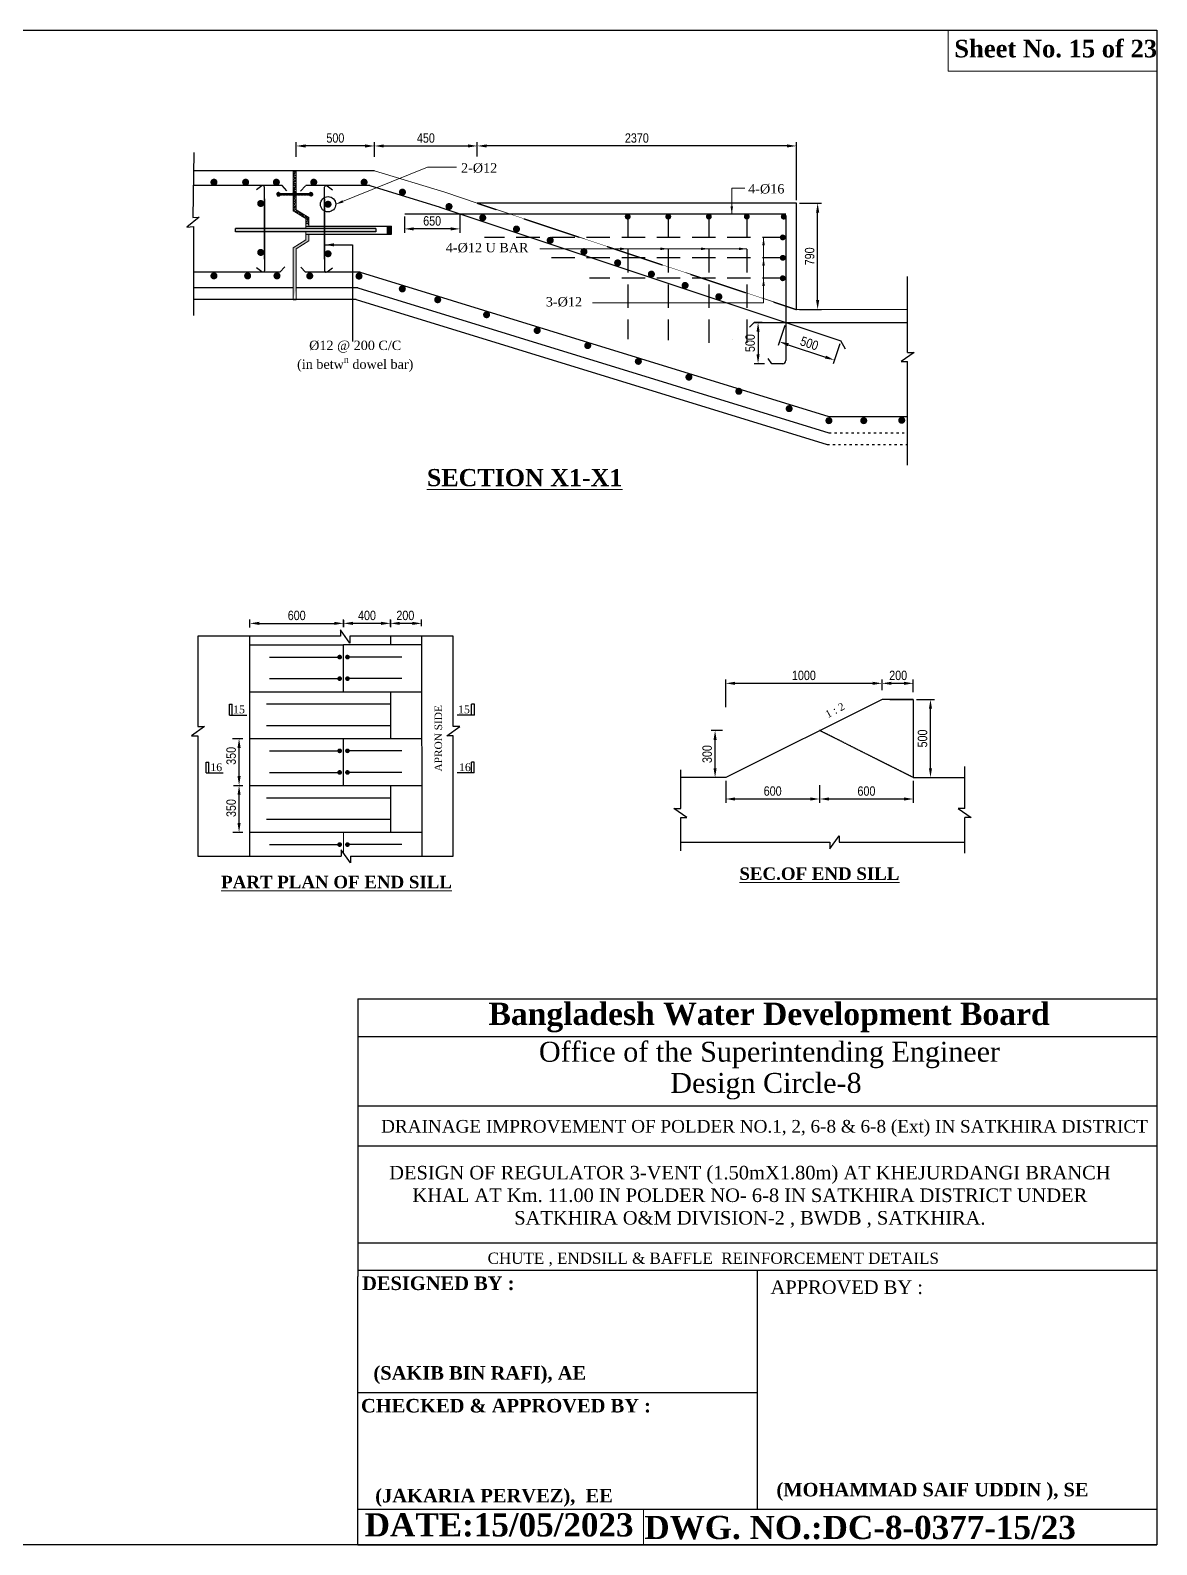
# Model space of a CAD drawing. Extents: x -119161 to 3778985, y -718511 to -30958.
# Drawn here: x 3200148 to 3207357, y -263310 to -253618 of the extents above; entities that cross this region are included whole.
import ezdxf

# ---------------------------------------------------------------- set-up
doc = ezdxf.new("R2010")
doc.units = 0
doc.header["$MEASUREMENT"] = 0
for name, pattern in [('ACAD_ISO03W100', [30, 12, -18]), ('DASHED', [0.75, 0.5, -0.25]), ('DASHED2', [9.525, 6.35, -3.175]), ('HIDDEN', [0.375, 0.25, -0.125])]:
    doc.linetypes.add(name, pattern=pattern)
doc.layers.get('0').update_dxf_attribs({"linetype": 'CONTINUOUS'})
doc.layers.get('DEFPOINTS').update_dxf_attribs({"linetype": 'CONTINUOUS'})
for name, color, linetype, lineweight in [('Dim', 7, 'CONTINUOUS', 9), ('Left Bank Profile', 7, 'CONTINUOUS', 25), ('line2', 3, 'CONTINUOUS', 30), ('ROD', 1, 'CONTINUOUS', 30), ('TEXT-ROOM', 4, 'CONTINUOUS', 5)]:
    doc.layers.add(name, color=color, linetype=linetype, lineweight=lineweight)
for name, color, linetype in [('DOTTED', 240, 'DASHED2'), ('LINE', 7, 'CONTINUOUS'), ('TEXT', 10, 'CONTINUOUS')]:
    doc.layers.add(name, color=color, linetype=linetype)
doc.styles.add('1-2', font='arial.ttf')
doc.styles.add('ARIAL', font='ARIALN.TTF')
doc.styles.add('DIM', font='isocp3.shx')
doc.styles.get("Standard").update_dxf_attribs({"font": 'times.ttf', "height": 250})
doc.dimstyles.new('1-2', dxfattribs={"dimtxt": 240, "dimasz": 360, "dimexe": 120, "dimexo": 120, "dimgap": 24, "dimtad": 1, "dimdec": 0, "dimzin": 3, "dimdsep": 46, "dimtxsty": '1-2', "dimblk": 'DOTSMALL', "dimcen": 0, "dimdle": 120, "dimclrd": 256, "dimclre": 256, "dimclrt": 6, "dimadec": 0, "dimazin": 0, "dimtfac": 0.6, "dimtdec": 0, "dimtofl": 0, "dimtmove": 2, "dimatfit": 3, "dimfxl": 2, "dimfrac": 1, "dimtolj": 1, "dimtzin": 0, "dimlwd": 13, "dimlwe": 13, "dimarcsym": 0})
doc.dimstyles.new('Dim_25', dxfattribs={"dimtxt": 50, "dimasz": 50, "dimexe": 25, "dimexo": 20, "dimgap": 20, "dimtad": 1, "dimdec": 0, "dimzin": 0, "dimdsep": 46, "dimtxsty": 'DIM', "dimcen": 0.09, "dimclrd": 5, "dimclre": 5, "dimclrt": 7, "dimadec": 0, "dimazin": 0, "dimtfac": 1, "dimtdec": 0, "dimtmove": 0, "dimatfit": 3, "dimfxl": 1, "dimtolj": 1, "dimtzin": 0, "dimarcsym": 0})
pattern_1 = [(142.5, (3626231.82, -274093.2976), (0.31496679, 9.63411885), [0, -7.6, 0, -8.5, 0, -8.125]), (172.5, (3626231.82, -274093.298), (-8.84888353, 14.11073033), [0, -4.1, 0, -6.85, 0, -2.625]), (212.5, (3626237.97, -274093.298), (-15.57070931, 0.02829527), [0, -2.5, 0, -9, 0, -11.75]), (222.5, (3626237.97, -274093.298), (-15.03063302, 4.38837782), [0, -1.25, 0, -5.9, 0, -6.75])]

# ---------------------------------------------------------------- blocks, each defined once
blk = doc.blocks.new('*D108')
at = {"layer": 'DEFPOINTS', "color": 0, "lineweight": -2, "ltscale": 50}
for p in [(3201428.1, -258451.1), (3201484.3, -258451.1), (3201424.3, -258751.1)]:
    blk.add_point(p, dxfattribs=at)
at = {"layer": 'Dim', "color": 5, "lineweight": -2, "ltscale": 50}
for p, q in [((3201448.1, -258451.1), (3201509.3, -258451.1)), ((3201484.3, -258691.1), (3201484.3, -258511.1)), ((3201444.3, -258751.1), (3201509.3, -258751.1))]:
    blk.add_line(p, q, dxfattribs=at)
for points in [[(3201474.3, -258511.1), (3201494.3, -258511.1), (3201484.3, -258451.1)], [(3201474.3, -258691.1), (3201494.3, -258691.1), (3201484.3, -258751.1)]]:
    blk.add_solid(points, dxfattribs=at)
at = {"layer": 'Dim', "color": 7, "ltscale": 50, "insert": (3201433.7, -258595.7), "char_height": 60, "attachment_point": 5, "rotation": 90, "style": 'ARIAL'}
blk.add_mtext('\\A1;350', dxfattribs=at)
blk = doc.blocks.new('*D109')
at = {"layer": 'DEFPOINTS', "color": 0, "lineweight": -2, "ltscale": 50}
for p in [(3201421.4, -258151.1), (3201484.3, -258151.1), (3201428.1, -258451.1)]:
    blk.add_point(p, dxfattribs=at)
at = {"layer": 'Dim', "color": 5, "lineweight": -2, "ltscale": 50}
for p, q in [((3201441.4, -258151.1), (3201509.3, -258151.1)), ((3201484.3, -258391.1), (3201484.3, -258211.1)), ((3201448.1, -258451.1), (3201509.3, -258451.1))]:
    blk.add_line(p, q, dxfattribs=at)
for points in [[(3201474.3, -258211.1), (3201494.3, -258211.1), (3201484.3, -258151.1)], [(3201474.3, -258391.1), (3201494.3, -258391.1), (3201484.3, -258451.1)]]:
    blk.add_solid(points, dxfattribs=at)
at = {"layer": 'Dim', "color": 7, "ltscale": 50, "insert": (3201433.7, -258261.7), "char_height": 60, "attachment_point": 5, "rotation": 90, "style": 'ARIAL'}
blk.add_mtext('\\A1;350', dxfattribs=at)
blk = doc.blocks.new('*D110')
at = {"layer": 'DEFPOINTS', "color": 0, "lineweight": -2, "ltscale": 50}
for p in [(3202452.7, -257413.8), (3202452.7, -257453.3), (3202652.7, -257452.2)]:
    blk.add_point(p, dxfattribs=at)
at = {"layer": 'Dim', "color": 5, "lineweight": -2, "ltscale": 50}
for p, q in [((3202452.7, -257433.3), (3202452.7, -257388.8)), ((3202652.7, -257432.2), (3202652.7, -257388.8)), ((3202592.7, -257413.8), (3202512.7, -257413.8))]:
    blk.add_line(p, q, dxfattribs=at)
for points in [[(3202512.7, -257403.8), (3202512.7, -257423.8), (3202452.7, -257413.8)], [(3202592.7, -257403.8), (3202592.7, -257423.8), (3202652.7, -257413.8)]]:
    blk.add_solid(points, dxfattribs=at)
at = {"layer": 'Dim', "color": 7, "ltscale": 50, "insert": (3202548.3, -257363.2), "char_height": 60, "attachment_point": 5, "style": 'ARIAL'}
blk.add_mtext('\\A1;200', dxfattribs=at)
blk = doc.blocks.new('*D111')
at = {"layer": 'DEFPOINTS', "color": 0, "lineweight": -2, "ltscale": 50}
for p in [(3202152.9, -257373.8), (3202452.7, -257370.8), (3202152.9, -257413.8)]:
    blk.add_point(p, dxfattribs=at)
at = {"layer": 'Dim', "color": 5, "lineweight": -2, "ltscale": 50}
for p, q in [((3202152.9, -257393.8), (3202152.9, -257438.8)), ((3202452.7, -257390.8), (3202452.7, -257438.8)), ((3202392.7, -257413.8), (3202212.9, -257413.8))]:
    blk.add_line(p, q, dxfattribs=at)
for points in [[(3202212.9, -257403.8), (3202212.9, -257423.8), (3202152.9, -257413.8)], [(3202392.7, -257403.8), (3202392.7, -257423.8), (3202452.7, -257413.8)]]:
    blk.add_solid(points, dxfattribs=at)
at = {"layer": 'Dim', "color": 7, "ltscale": 50, "insert": (3202302.8, -257363.2), "char_height": 60, "attachment_point": 5, "style": 'ARIAL'}
blk.add_mtext('\\A1;400', dxfattribs=at)
blk = doc.blocks.new('*D121')
at = {"layer": 'DEFPOINTS', "color": 0, "lineweight": -2, "ltscale": 50}
for p in [(3205598.9, -257797.6), (3205598.9, -257861.4), (3205798.9, -257873.9)]:
    blk.add_point(p, dxfattribs=at)
at = {"layer": 'Dim', "color": 5, "lineweight": -2, "ltscale": 50}
for p, q in [((3205598.9, -257841.4), (3205598.9, -257772.6)), ((3205798.9, -257853.9), (3205798.9, -257772.6)), ((3205738.9, -257797.6), (3205658.9, -257797.6))]:
    blk.add_line(p, q, dxfattribs=at)
for points in [[(3205658.9, -257787.6), (3205658.9, -257807.6), (3205598.9, -257797.6)], [(3205738.9, -257787.6), (3205738.9, -257807.6), (3205798.9, -257797.6)]]:
    blk.add_solid(points, dxfattribs=at)
at = {"layer": 'Dim', "color": 7, "ltscale": 50, "insert": (3205702, -257747), "char_height": 60, "attachment_point": 5, "style": 'ARIAL'}
blk.add_mtext('\\A1;200', dxfattribs=at)
blk = doc.blocks.new('*D122')
at = {"layer": 'DEFPOINTS', "color": 0, "lineweight": -2, "ltscale": 50}
for p in [(3204530.4, -258100.2), (3204598.9, -258100.2), (3204598.9, -258400.5)]:
    blk.add_point(p, dxfattribs=at)
at = {"layer": 'Dim', "color": 5, "lineweight": -2, "ltscale": 50}
for p, q in [((3204578.9, -258100.2), (3204505.4, -258100.2)), ((3204530.4, -258340.5), (3204530.4, -258160.2)), ((3204578.9, -258400.5), (3204505.4, -258400.5))]:
    blk.add_line(p, q, dxfattribs=at)
for points in [[(3204520.4, -258160.2), (3204540.4, -258160.2), (3204530.4, -258100.2)], [(3204520.4, -258340.5), (3204540.4, -258340.5), (3204530.4, -258400.5)]]:
    blk.add_solid(points, dxfattribs=at)
at = {"layer": 'Dim', "color": 7, "ltscale": 50, "insert": (3204479.8, -258250.3), "char_height": 60, "attachment_point": 5, "rotation": 90, "style": 'ARIAL'}
blk.add_mtext('\\A1;300', dxfattribs=at)
blk = doc.blocks.new('*D123')
at = {"layer": 'DEFPOINTS', "color": 0, "lineweight": -2, "ltscale": 50}
for p in [(3204598.9, -257797.6), (3205598.9, -257861.4), (3204598.9, -257969.7)]:
    blk.add_point(p, dxfattribs=at)
at = {"layer": 'Dim', "color": 5, "lineweight": -2, "ltscale": 50}
for p, q in [((3204598.9, -257949.7), (3204598.9, -257772.6)), ((3205598.9, -257841.4), (3205598.9, -257772.6)), ((3205538.9, -257797.6), (3204658.9, -257797.6))]:
    blk.add_line(p, q, dxfattribs=at)
for points in [[(3204658.9, -257787.6), (3204658.9, -257807.6), (3204598.9, -257797.6)], [(3205538.9, -257787.6), (3205538.9, -257807.6), (3205598.9, -257797.6)]]:
    blk.add_solid(points, dxfattribs=at)
at = {"layer": 'Dim', "color": 7, "ltscale": 50, "insert": (3205098.9, -257747), "char_height": 60, "attachment_point": 5, "style": 'ARIAL'}
blk.add_mtext('\\A1;1000', dxfattribs=at)
blk = doc.blocks.new('*D124')
at = {"layer": 'DEFPOINTS', "color": 0, "lineweight": -2, "ltscale": 50}
for p in [(3205198.9, -258457.1), (3205798.9, -258400.5), (3205198.9, -258537.8)]:
    blk.add_point(p, dxfattribs=at)
at = {"layer": 'Dim', "color": 5, "lineweight": -2, "ltscale": 50}
for p, q in [((3205798.9, -258420.5), (3205798.9, -258562.8)), ((3205198.9, -258477.1), (3205198.9, -258562.8)), ((3205738.9, -258537.8), (3205258.9, -258537.8))]:
    blk.add_line(p, q, dxfattribs=at)
for points in [[(3205258.9, -258527.8), (3205258.9, -258547.8), (3205198.9, -258537.8)], [(3205738.9, -258527.8), (3205738.9, -258547.8), (3205798.9, -258537.8)]]:
    blk.add_solid(points, dxfattribs=at)
at = {"layer": 'Dim', "color": 7, "ltscale": 50, "insert": (3205498.9, -258487.2), "char_height": 60, "attachment_point": 5, "style": 'ARIAL'}
blk.add_mtext('\\A1;600', dxfattribs=at)
blk = doc.blocks.new('*D125')
at = {"layer": 'DEFPOINTS', "color": 0, "lineweight": -2, "ltscale": 50}
for p in [(3204598.9, -258400.5), (3205198.9, -258429.1), (3204598.9, -258537.8)]:
    blk.add_point(p, dxfattribs=at)
at = {"layer": 'Dim', "color": 5, "lineweight": -2, "ltscale": 50}
for p, q in [((3204598.9, -258420.5), (3204598.9, -258562.8)), ((3205198.9, -258449.1), (3205198.9, -258562.8)), ((3205138.9, -258537.8), (3204658.9, -258537.8))]:
    blk.add_line(p, q, dxfattribs=at)
for points in [[(3204658.9, -258527.8), (3204658.9, -258547.8), (3204598.9, -258537.8)], [(3205138.9, -258527.8), (3205138.9, -258547.8), (3205198.9, -258537.8)]]:
    blk.add_solid(points, dxfattribs=at)
at = {"layer": 'Dim', "color": 7, "ltscale": 50, "insert": (3204898.9, -258487.2), "char_height": 60, "attachment_point": 5, "style": 'ARIAL'}
blk.add_mtext('\\A1;600', dxfattribs=at)
blk = doc.blocks.new('_DotSmall')
at = {"color": 0, "linetype": 'ByBlock', "const_width": 0.5}
blk.add_lwpolyline([(-0.0625, 0, 1), (0.0625, 0, 1)], format="xyb", close=True, dxfattribs=at)
blk = doc.blocks.new('*D135')
at = {"layer": 'DEFPOINTS', "color": 0, "lineweight": -2, "ltscale": 50}
for p in [(3205050.5, -254724.7), (3205186.6, -254724.7), (3205050.5, -255405.3)]:
    blk.add_point(p, dxfattribs=at)
at = {"layer": 'Dim', "color": 5, "lineweight": -2, "ltscale": 50}
for p, q in [((3205070.5, -254724.7), (3205211.6, -254724.7)), ((3205186.6, -255345.3), (3205186.6, -254784.7)), ((3205070.5, -255405.3), (3205211.6, -255405.3))]:
    blk.add_line(p, q, dxfattribs=at)
for points in [[(3205176.6, -254784.7), (3205196.6, -254784.7), (3205186.6, -254724.7)], [(3205176.6, -255345.3), (3205196.6, -255345.3), (3205186.6, -255405.3)]]:
    blk.add_solid(points, dxfattribs=at)
at = {"layer": 'Dim', "color": 7, "ltscale": 50, "insert": (3205135.9, -255065), "char_height": 60, "attachment_point": 5, "rotation": 90, "style": 'ARIAL'}
blk.add_mtext('\\A1;790', dxfattribs=at)
blk = doc.blocks.new('*D136')
at = {"layer": 'DEFPOINTS', "color": 0, "lineweight": -2, "ltscale": 50}
for p in [(3203008.9, -254358.7), (3203008.9, -254446.1), (3205050.5, -254724.7)]:
    blk.add_point(p, dxfattribs=at)
at = {"layer": 'Dim', "color": 5, "lineweight": -2, "ltscale": 50}
for p, q in [((3203008.9, -254426.1), (3203008.9, -254333.7)), ((3204990.5, -254358.7), (3203068.9, -254358.7)), ((3205050.5, -254704.7), (3205050.5, -254333.7))]:
    blk.add_line(p, q, dxfattribs=at)
for points in [[(3203068.9, -254348.7), (3203068.9, -254368.7), (3203008.9, -254358.7)], [(3204990.5, -254348.7), (3204990.5, -254368.7), (3205050.5, -254358.7)]]:
    blk.add_solid(points, dxfattribs=at)
at = {"layer": 'Dim', "color": 7, "ltscale": 50, "insert": (3204029.7, -254308.1), "char_height": 60, "attachment_point": 5, "style": 'ARIAL'}
blk.add_mtext('\\A1;2370', dxfattribs=at)
blk = doc.blocks.new('*D137')
at = {"layer": 'DEFPOINTS', "color": 0, "lineweight": -2, "ltscale": 50}
for p in [(3201850.5, -254358.7), (3201850.5, -254447.7), (3202350.5, -254447.7)]:
    blk.add_point(p, dxfattribs=at)
at = {"layer": 'Dim', "color": 5, "lineweight": -2, "ltscale": 50}
for p, q in [((3201850.5, -254427.7), (3201850.5, -254333.7)), ((3202290.5, -254358.7), (3201910.5, -254358.7)), ((3202350.5, -254427.7), (3202350.5, -254333.7))]:
    blk.add_line(p, q, dxfattribs=at)
for points in [[(3201910.5, -254348.7), (3201910.5, -254368.7), (3201850.5, -254358.7)], [(3202290.5, -254348.7), (3202290.5, -254368.7), (3202350.5, -254358.7)]]:
    blk.add_solid(points, dxfattribs=at)
at = {"layer": 'Dim', "color": 7, "ltscale": 50, "insert": (3202100.5, -254308.1), "char_height": 60, "attachment_point": 5, "style": 'ARIAL'}
blk.add_mtext('\\A1;500', dxfattribs=at)
blk = doc.blocks.new('*D138')
at = {"layer": 'DEFPOINTS', "color": 0, "lineweight": -2, "ltscale": 50}
for p in [(3203008.9, -254358.7), (3202350.5, -254433), (3203008.9, -254433)]:
    blk.add_point(p, dxfattribs=at)
at = {"layer": 'Dim', "color": 5, "lineweight": -2, "ltscale": 50}
for p, q in [((3202350.5, -254413), (3202350.5, -254333.7)), ((3202410.5, -254358.7), (3202948.9, -254358.7)), ((3203008.9, -254413), (3203008.9, -254333.7))]:
    blk.add_line(p, q, dxfattribs=at)
for points in [[(3202410.5, -254348.7), (3202410.5, -254368.7), (3202350.5, -254358.7)], [(3202948.9, -254348.7), (3202948.9, -254368.7), (3203008.9, -254358.7)]]:
    blk.add_solid(points, dxfattribs=at)
at = {"layer": 'Dim', "color": 7, "ltscale": 50, "insert": (3202679.7, -254308.1), "char_height": 60, "attachment_point": 5, "style": 'ARIAL'}
blk.add_mtext('\\A1;450', dxfattribs=at)
blk = doc.blocks.new('*D139')
at = {"layer": 'DEFPOINTS', "color": 0, "lineweight": -2, "ltscale": 50}
for p in [(3201553.1, -257460.9), (3202152.9, -257413.8), (3202152.9, -257458)]:
    blk.add_point(p, dxfattribs=at)
at = {"layer": 'Dim', "color": 5, "lineweight": -2, "ltscale": 50}
for p, q in [((3201553.1, -257440.9), (3201553.1, -257388.8)), ((3202152.9, -257438), (3202152.9, -257388.8)), ((3201613.1, -257413.8), (3202092.9, -257413.8))]:
    blk.add_line(p, q, dxfattribs=at)
for points in [[(3201613.1, -257403.8), (3201613.1, -257423.8), (3201553.1, -257413.8)], [(3202092.9, -257403.8), (3202092.9, -257423.8), (3202152.9, -257413.8)]]:
    blk.add_solid(points, dxfattribs=at)
at = {"layer": 'Dim', "color": 7, "ltscale": 50, "insert": (3201853, -257363.2), "char_height": 60, "attachment_point": 5, "style": 'ARIAL'}
blk.add_mtext('\\A1;600', dxfattribs=at)
blk = doc.blocks.new('*D140')
at = {"layer": 'DEFPOINTS', "color": 0, "lineweight": -2, "ltscale": 50}
for p in [(3205798.9, -257900.5), (3205908.8, -257900.5), (3205798.9, -258400.5)]:
    blk.add_point(p, dxfattribs=at)
at = {"layer": 'Dim', "color": 5, "lineweight": -2, "ltscale": 50}
for p, q in [((3205818.9, -257900.5), (3205933.8, -257900.5)), ((3205908.8, -258340.5), (3205908.8, -257960.5)), ((3205818.9, -258400.5), (3205933.8, -258400.5))]:
    blk.add_line(p, q, dxfattribs=at)
for points in [[(3205898.8, -257960.5), (3205918.8, -257960.5), (3205908.8, -257900.5)], [(3205898.8, -258340.5), (3205918.8, -258340.5), (3205908.8, -258400.5)]]:
    blk.add_solid(points, dxfattribs=at)
at = {"layer": 'Dim', "color": 7, "ltscale": 50, "insert": (3205858.1, -258150.5), "char_height": 60, "attachment_point": 5, "rotation": 90, "style": 'ARIAL'}
blk.add_mtext('\\A1;500', dxfattribs=at)
blk = doc.blocks.new('*D142')
at = {"layer": 'DEFPOINTS', "color": 0, "lineweight": -2, "ltscale": 50}
for p in [(3202541.9, -254790.4), (3202897.7, -254770.4), (3202541.9, -254889.3)]:
    blk.add_point(p, dxfattribs=at)
at = {"layer": 'Dim', "color": 5, "lineweight": -2, "ltscale": 50}
for p, q in [((3202897.7, -254790.4), (3202897.7, -254914.3)), ((3202541.9, -254810.4), (3202541.9, -254914.3)), ((3202837.7, -254889.3), (3202601.9, -254889.3))]:
    blk.add_line(p, q, dxfattribs=at)
for points in [[(3202601.9, -254879.3), (3202601.9, -254899.3), (3202541.9, -254889.3)], [(3202837.7, -254879.3), (3202837.7, -254899.3), (3202897.7, -254889.3)]]:
    blk.add_solid(points, dxfattribs=at)
at = {"layer": 'Dim', "color": 7, "ltscale": 50, "insert": (3202719.8, -254838.7), "char_height": 60, "attachment_point": 5, "style": 'ARIAL'}
blk.add_mtext('\\A1;650', dxfattribs=at)
blk = doc.blocks.new('huk')
at = {"layer": 'Dim'}
h = blk.add_hatch(dxfattribs=at)
h.set_pattern_fill('ANSI31', color=15)
h.set_pattern_definition([(45, (-358365.36117, -19477.47705), (-0.08838834765, 0.08838834765), [])])
h.paths.add_polyline_path([(12.6, 3.5, 0.75964), (-12.6, 3.5), (-94, 3.5, 4.674984), (-94, -5.5), (-11.8, -5.5, 0.637498), (11.8, -5.5), (94, -5.5, 4.674984), (94, 3.5)])
h.paths.add_polyline_path([(-6, 0, -1), (6, 0, -1)], flags=16)
at = {"layer": 'DOTTED', "color": 8}
for points in [[(-94, 3.5), (-12.6, 3.5)], [(12.6, 3.5), (94, 3.5)], [(-94, -5.5), (-11.8, -5.5)], [(11.8, -5.5), (94, -5.5)]]:
    blk.add_lwpolyline(points, dxfattribs=at)
blk.add_circle((0, 0), 6.04, dxfattribs=at)
for centre, radius, start, end in [((-104, -1), 11, 24.14774, 335.85226), ((0, 0), 13, 15.55648, 164.44352), ((104, -1), 11, 204.14774, 155.85226), ((0, 0), 13, 204.96517, 335.03483)]:
    blk.add_arc(centre, radius, start, end, dxfattribs=at)
blk = doc.blocks.new('*D146')
at = {"layer": 'DEFPOINTS', "color": 0, "lineweight": -2, "ltscale": 50}
for p in [(3204850.8, -255488.1), (3204805.5, -255752.1), (3204867, -255752.1)]:
    blk.add_point(p, dxfattribs=at)
at = {"layer": 'Dim', "color": 5, "lineweight": -2, "ltscale": 50}
for p, q in [((3204830.8, -255488.1), (3204780.5, -255488.1)), ((3204805.5, -255548.1), (3204805.5, -255692.1)), ((3204847, -255752.1), (3204780.5, -255752.1))]:
    blk.add_line(p, q, dxfattribs=at)
for points in [[(3204795.5, -255548.1), (3204815.5, -255548.1), (3204805.5, -255488.1)], [(3204795.5, -255692.1), (3204815.5, -255692.1), (3204805.5, -255752.1)]]:
    blk.add_solid(points, dxfattribs=at)
at = {"layer": 'Dim', "color": 7, "ltscale": 50, "insert": (3204754.9, -255620.1), "char_height": 60, "attachment_point": 5, "rotation": 90, "style": 'ARIAL'}
blk.add_mtext('\\A1;500', dxfattribs=at)
blk = doc.blocks.new('*D147')
at = {"layer": 'DEFPOINTS', "color": 0, "lineweight": -2, "ltscale": 50}
for p in [(3204982.9, -255488.1), (3205335, -255605.5), (3205293.9, -255728.8)]:
    blk.add_point(p, dxfattribs=at)
at = {"layer": 'Dim', "color": 5, "lineweight": -2, "ltscale": 50}
for p, q in [((3204976.6, -255507.1), (3204933.9, -255635.2)), ((3204998.7, -255630.4), (3205237, -255709.8)), ((3205328.7, -255624.5), (3205286, -255752.5))]:
    blk.add_line(p, q, dxfattribs=at)
for points in [[(3205001.9, -255620.9), (3204995.6, -255639.9), (3204941.8, -255611.4)], [(3205240.2, -255700.3), (3205233.8, -255719.3), (3205293.9, -255728.8)]]:
    blk.add_solid(points, dxfattribs=at)
at = {"layer": 'Dim', "color": 7, "ltscale": 50, "insert": (3205133.9, -255622.1), "char_height": 60, "attachment_point": 5, "rotation": 341.56505, "style": 'ARIAL'}
blk.add_mtext('\\A1;500', dxfattribs=at)

msp = doc.modelspace()

# ---------------------------------------------------------------- hatches: boundary and pattern name
at = {"layer": 'Dim'}
h = msp.add_hatch(dxfattribs=at)
h.set_pattern_fill('AR-SAND', color=8, scale=5)
h.set_pattern_definition(pattern_1)
h.paths.add_polyline_path([(3201830.6, -254516.8), (3201850.6, -254516.8), (3201850.6, -254766.8), (3201930.6, -254816.8), (3201930.6, -254860.7), (3201910.6, -254860.7), (3201910.6, -254823.9), (3201830.6, -254773.9)])
h = msp.add_hatch(color=15, dxfattribs=at)
h.dxf.hatch_style = 1
h.paths.add_polyline_path([(3201460.8, -254887.7), (3201460.8, -254907.7), (3202360.2, -254907.7), (3202360.2, -254887.7)])
h = msp.add_hatch(color=15, dxfattribs=at)
h.dxf.hatch_style = 1
h.paths.add_polyline_path([(3202435.1, -254872.8), (3202460.6, -254872.9), (3202460.5, -254922.9), (3202435, -254922.9)])
h = msp.add_hatch(dxfattribs=at)
h.set_pattern_fill('AR-SAND', color=8, scale=5)
h.set_pattern_definition(pattern_1)
h.paths.add_polyline_path([(3201830.6, -255342), (3201850.6, -255266.8), (3201850.6, -255016.8), (3201930.6, -254966.8), (3201930.6, -254922.9), (3201910.6, -254922.9), (3201910.6, -254959.7), (3201830.6, -255009.7)])

# ---------------------------------------------------------------- linework, layer by layer
for p, q in [((3201910.6, -254872.1), (3202460.6, -254872.9)), ((3201910.6, -254922.9), (3202460.5, -254922.9))]:
    msp.add_line(p, q)
for points in [[(3202435, -254922.9), (3202435.1, -254872.9)], [(3202460.5, -254922.9), (3202460.6, -254872.9)]]:
    msp.add_lwpolyline(points)
at = {"layer": 'DOTTED', "color": 4, "linetype": 'HIDDEN', "lineweight": 20, "ltscale": 2000000.0}
msp.add_line((3205050.5, -255405.3), (3205762.2, -255405.3), dxfattribs=at)
msp.add_lwpolyline([(3202350.5, -254516.8), (3202800.5, -254655.3), (3203008.9, -254724.7)], dxfattribs=at)
at = {"layer": 'Left Bank Profile'}
msp.add_lwpolyline([(3202244.2, -263310), (3207356.5, -263310)], dxfattribs=at)
msp.add_lwpolyline([(3202244.2, -263310), (3207356.5, -263310)], dxfattribs=at)
at = {"layer": 'LINE'}
for p, q in [((3205050.5, -254724.7), (3203008.9, -254724.7)), ((3205050.5, -255405.3), (3205050.5, -254724.7)), ((3202244.2, -255266.8), (3201850.6, -255266.8)), ((3202244.2, -255266.8), (3205258.9, -256194.4)), ((3202233.1, -255341.8), (3205247.6, -256269.4)), ((3202133.8, -257496.3), (3201220.1, -257496.3)), ((3201553.7, -258903.6), (3201553.1, -257496.3)), ((3202192.1, -257539.5), (3202133.8, -257456.2)), ((3202133.8, -257456.2), (3202133.8, -257496.3)), ((3202854.4, -257496.3), (3202192.1, -257496.3)), ((3202192.1, -257496.3), (3202192.1, -257539.5)), ((3202452.7, -257496.3), (3202452.7, -257551.1)), ((3202652.7, -257496.3), (3202652.9, -258903.7)), ((3201553.1, -257551.1), (3202152.9, -257551.1)), ((3202152.9, -257851.1), (3202152.9, -257551.1)), ((3202652.7, -257551.1), (3202152.9, -257551.1)), ((3201679.9, -257629.6), (3202135.4, -257629.6)), ((3202525.9, -257629.6), (3202170.4, -257629.6)), ((3201679.9, -257767.6), (3202135.4, -257767.6)), ((3201679.9, -257767.6), (3202135.4, -257767.6)), ((3202525.9, -257767.6), (3202170.4, -257767.6)), ((3201553.1, -257851.1), (3202652.7, -257851.1)), ((3201553.1, -258151.1), (3201553.1, -257851.1)), ((3202452.8, -257851.1), (3202452.8, -258151.1)), ((3201659, -257929.6), (3202452.8, -257929.6)), ((3205598.9, -257900.5), (3204598.9, -258400.5)), ((3205798.9, -257900.5), (3205598.9, -257900.5)), ((3205648.9, -257900.5), (3205798.9, -257900.5)), ((3205798.9, -257900.5), (3205798.9, -258400.5)), ((3201423.2, -258001.1), (3201534.1, -258001.1)), ((3201659, -258067.6), (3202452.8, -258067.6)), ((3202990, -258001.1), (3202879.1, -258001.1)), ((3201553.1, -258151.1), (3202652.7, -258151.1)), ((3202152.9, -258451.1), (3202152.9, -258151.1)), ((3201679.9, -258229.6), (3202135.4, -258229.6)), ((3202525.9, -258229.6), (3202170.4, -258229.6)), ((3201272.7, -258371.1), (3201383.3, -258371.1)), ((3201679.9, -258367.6), (3202135.4, -258367.6)), ((3201679.9, -258367.6), (3202135.4, -258367.6)), ((3202525.9, -258367.6), (3202170.4, -258367.6)), ((3202989.6, -258371.1), (3202879.1, -258371.1)), ((3201553.1, -258451.1), (3202652.7, -258451.1)), ((3201553.1, -258751.1), (3201553.1, -258451.1)), ((3202452.8, -258451.1), (3202452.8, -258751.1)), ((3204598.9, -258400.5), (3204310.3, -258400.5)), ((3205798.9, -258400.5), (3205998.9, -258400.5)), ((3205798.9, -258400.5), (3206128.8, -258400.5)), ((3201659, -258529.6), (3202452.8, -258529.6)), ((3201553.1, -258751.1), (3202652.7, -258751.1)), ((3201659, -258667.6), (3202452.8, -258667.6)), ((3201679.9, -258829.6), (3202135.4, -258829.6)), ((3202525.9, -258829.6), (3202170.4, -258829.6)), ((3204310.3, -258813.8), (3205265.2, -258813.8)), ((3205265.2, -258857), (3205323.5, -258773.7)), ((3205265.2, -258813.8), (3205265.2, -258857)), ((3205323.5, -258773.7), (3205323.5, -258813.8)), ((3205323.5, -258813.8), (3206124.3, -258813.8)), ((3205323.5, -258813.8), (3205360.1, -258813.8)), ((3201220.1, -258904.4), (3202138.6, -258902.8)), ((3202197, -258946), (3202138.6, -258862.7)), ((3202138.6, -258862.7), (3202138.6, -258902.8)), ((3202197, -258902.8), (3202854.4, -258904.3)), ((3202197, -258902.8), (3202197, -258946)), ((3202452.9, -258903.1), (3202452.9, -258903.7)), ((3202244.2, -259815.9), (3207356.5, -259815.9)), ((3202244.2, -259815.9), (3202244.2, -261594.3)), ((3202244.2, -260058.3), (3207356.5, -260058.3)), ((3202244.2, -260501), (3207356.5, -260501)), ((3202244.2, -260757.7), (3207356.5, -260757.7)), ((3202244.2, -261378.1), (3207356.5, -261378.1)), ((3202244.2, -261553.7), (3207356.5, -261553.7)), ((3204800.3, -261553.7), (3204800.3, -263083.1)), ((3202244.2, -263310), (3202244.2, -261594.3)), ((3202244.2, -262336.7), (3204800.3, -262336.7)), ((3202244.2, -263083.1), (3207356.5, -263083.1)), ((3203203.4, -263083.1), (3207356.5, -263083.1)), ((3203203.4, -263083.1), (3207356.5, -263083.1)), ((3203203.4, -263083.1), (3207356.5, -263083.1))]:
    msp.add_line(p, q, dxfattribs=at)
at = {"layer": 'LINE', "linetype": 'HIDDEN'}
for p, q in [((3203008.9, -254724.7), (3205050.5, -255405.3)), ((3205798.9, -258400.5), (3205199.6, -258100.2))]:
    msp.add_line(p, q, dxfattribs=at)
at = {"layer": 'LINE', "color": 5}
for p, q in [((3205762.2, -255679.4), (3205762.2, -255193.8)), ((3205805.4, -255679.4), (3205722.2, -255737.7)), ((3205722.2, -255737.7), (3205762.2, -255737.7)), ((3205762.2, -255679.4), (3205805.4, -255679.4)), ((3205762.2, -256400.6), (3205762.2, -255737.7)), ((3206128.8, -258597.8), (3206128.8, -258328.9)), ((3206128.8, -258597.8), (3206085.6, -258597.8)), ((3206085.6, -258597.8), (3206168.9, -258656.1)), ((3206128.8, -258884.4), (3206128.8, -258656.1)), ((3206168.9, -258656.1), (3206128.8, -258656.1))]:
    msp.add_line(p, q, dxfattribs=at)
at = {"layer": 'LINE', "linetype": 'ACAD_ISO03W100', "ltscale": 1.2}
for p, q in [((3205258.9, -256194.4), (3205762.2, -256194.4)), ((3205247.6, -256269.4), (3205762.2, -256269.4))]:
    msp.add_line(p, q, dxfattribs=at)
at = {"layer": 'LINE', "lineweight": 15}
msp.add_line((3202152.9, -258751.1), (3202152.9, -258883.2), dxfattribs=at)
at = {"layer": 'LINE', "lineweight": 9}
msp.add_line((3207356.5, -259815.9), (3207356.5, -263310), dxfattribs=at)
at = {"layer": 'LINE', "color": 7, "lineweight": 9}
for p, q in [((3204071.4, -263083.1), (3204071.4, -263310)), ((3207356.5, -263310), (3202414.3, -263310)), ((3206301.8, -263310), (3206647.5, -263310))]:
    msp.add_line(p, q, dxfattribs=at)
at = {"layer": 'LINE'}
msp.add_lwpolyline([(3207356.5, -263310), (3193651.3, -263310), (3193651.3, -253618.4), (3207356.5, -253618.4)], close=True, dxfattribs=at)
at = {"layer": 'LINE', "lineweight": 9}
msp.add_lwpolyline([(3207356.5, -253618.4), (3206021.1, -253618.4), (3206021.1, -253880.4), (3207356.5, -253880.4)], close=True, dxfattribs=at)
at = {"layer": 'LINE', "color": 5}
for points in [[(3201194.1, -254401.2), (3201189.1, -254816.8), (3201229.1, -254814.3), (3201149.7, -254877.7), (3201192.8, -254875), (3201193.7, -255443.8)], [(3201220.1, -257496.3), (3201220.1, -258074.6), (3201263.3, -258074.6), (3201180.1, -258132.9), (3201220.1, -258132.9), (3201220.1, -258904.4)], [(3202854.4, -258904.4), (3202854.4, -258132.9), (3202814.4, -258132.9), (3202897.6, -258074.6), (3202854.4, -258074.6), (3202854.4, -257496.3)], [(3204310.3, -258869.5), (3204310.3, -258656.2), (3204350.3, -258656.2), (3204267.1, -258597.9), (3204310.3, -258597.9), (3204310.3, -258351.1)]]:
    msp.add_lwpolyline(points, dxfattribs=at)
at = {"layer": 'LINE'}
for points in [[(3202350.5, -254516.8), (3201192.7, -254517)], [(3202800.5, -254655.3), (3202800.5, -254655.3)], [(3201830.6, -255266.8), (3201193.3, -255267.2)], [(3202233.1, -255341.8), (3201193.5, -255342.2)]]:
    msp.add_lwpolyline(points, dxfattribs=at)
at = {"layer": 'LINE', "lineweight": 15}
for points in [[(3201830.6, -254516.8), (3201830.6, -254672.9)], [(3201850.6, -254516.8), (3201850.6, -254672.6)], [(3201830.6, -254672.9), (3201830.6, -254773.9), (3201910.6, -254823.9), (3201910.6, -254887.7)], [(3201850.6, -254672.6), (3201850.6, -254766.8), (3201930.6, -254816.8), (3201930.6, -254872.2)], [(3201910.6, -254907.7), (3201910.6, -254959.7), (3201830.6, -255009.7), (3201830.6, -255342)], [(3201930.6, -254922.9), (3201930.6, -254966.8), (3201850.6, -255016.8), (3201850.6, -255342)]]:
    msp.add_lwpolyline(points, dxfattribs=at)
at = {"layer": 'LINE', "const_width": 15}
for points in [[(3202120.4, -257629.6, 1), (3202135.4, -257629.6, 1)], [(3202185.4, -257629.6, -1), (3202170.4, -257629.6, -1)], [(3202120.4, -257767.6, 1), (3202135.4, -257767.6, 1)], [(3202185.4, -257767.6, -1), (3202170.4, -257767.6, -1)], [(3202120.4, -258229.6, 1), (3202135.4, -258229.6, 1)], [(3202185.4, -258229.6, -1), (3202170.4, -258229.6, -1)], [(3202120.4, -258367.6, 1), (3202135.4, -258367.6, 1)], [(3202185.4, -258367.6, -1), (3202170.4, -258367.6, -1)], [(3202120.4, -258829.6, 1), (3202135.4, -258829.6, 1)], [(3202185.4, -258829.6, -1), (3202170.4, -258829.6, -1)]]:
    msp.add_lwpolyline(points, format="xyb", close=True, dxfattribs=at)
at = {"layer": 'LINE'}
msp.add_circle((3202053.7, -254731.9), 48.8, dxfattribs=at)
at = {"layer": 'line2', "color": 2}
msp.add_line((3201460.8, -254907.7), (3201460.8, -254887.7), dxfattribs=at)
at = {"layer": 'line2', "color": 1}
for points in [[(3201850.6, -254516.8), (3201830.6, -254516.8)], [(3201830.6, -254674.9), (3201834.8, -254678.3), (3201840.7, -254679.7), (3201847, -254678.1), (3201850.6, -254675.2)], [(3201830.6, -255342), (3201850.6, -255342)]]:
    msp.add_lwpolyline(points, dxfattribs=at)
at = {"layer": 'line2', "color": 2}
for points in [[(3202360.2, -254887.7), (3201460.8, -254887.7)], [(3202360.2, -254887.7), (3202360.2, -254907.7)], [(3202360.2, -254907.7), (3201460.8, -254907.7)]]:
    msp.add_lwpolyline(points, dxfattribs=at)
at = {"layer": 'ROD'}
for p, q in [((3202321.1, -254612.4), (3201911.2, -254612.4)), ((3202321.1, -254612.4), (3202771.1, -254750.8)), ((3202768.8, -254750.1), (3205335, -255605.5)), ((3204982.9, -254794.2), (3202545.3, -254794.2)), ((3204982.9, -254807.6), (3204982.9, -255732.1)), ((3202259.3, -255166.8), (3201909.1, -255166.8)), ((3202259.3, -255166.8), (3205258.9, -256089.7)), ((3204780.5, -255488.1), (3205762.2, -255488.1)), ((3204641.4, -255600), (3204641.4, -255600)), ((3204892.6, -255752.1), (3204871.1, -255718.1)), ((3204962.9, -255752.1), (3204892.6, -255752.1)), ((3205258.9, -256089.7), (3205762.2, -256089.7)), ((3201423.2, -258001.1), (3201423.2, -257931.2)), ((3201423.2, -257931.2), (3201440.6, -257931.2)), ((3201440.6, -258001.1), (3201440.6, -257931.2)), ((3202972.6, -258001.1), (3202972.6, -257931.2)), ((3202990, -257931.2), (3202972.6, -257931.2)), ((3202990, -258001.1), (3202990, -257931.2)), ((3201272.7, -258371.1), (3201272.7, -258301.2)), ((3201272.7, -258301.2), (3201290.1, -258301.2)), ((3201290.1, -258371.1), (3201290.1, -258301.2)), ((3202972.2, -258371.1), (3202972.2, -258301.2)), ((3202989.6, -258301.2), (3202972.2, -258301.2)), ((3202989.6, -258371.1), (3202989.6, -258301.2))]:
    msp.add_line(p, q, dxfattribs=at)
at = {"layer": 'ROD', "linetype": 'DASHED', "ltscale": 300}
for p, q in [((3203971.3, -254794.2), (3203971.3, -255595.6)), ((3204230.9, -254794.2), (3204230.9, -255601.4)), ((3204490.5, -254794.2), (3204490.5, -255623.8)), ((3204733.3, -254794.2), (3204733.3, -255645.5)), ((3204982.9, -254944.2), (3203054.9, -254944.2)), ((3204982.9, -255074.8), (3203422.6, -255074.8)), ((3204982.9, -255205.4), (3203726.4, -255205.4))]:
    msp.add_line(p, q, dxfattribs=at)
at = {"layer": 'ROD'}
for points, const_width in [([(3201312.2, -254590.7, 1), (3201334.7, -254590.7, 1)], 22.5), ([(3201515.1, -254590.7, 1), (3201537.6, -254590.7, 1)], 22.5), ([(3201711.6, -254590.7, 1), (3201734.1, -254590.7, 1)], 22.5), ([(3201950.8, -254590.7, 1), (3201973.3, -254590.7, 1)], 22.5), ([(3202273.1, -254590.7, 1), (3202295.6, -254590.7, 1)], 22.5), ([(3202518.4, -254654.1, 1), (3202540.9, -254654.1, 1)], 22.5), ([(3201611.5, -254726.9, 1), (3201634, -254726.9, 1)], 22.5), ([(3202042.5, -254731.9, 1), (3202065, -254731.9, 1)], 22.5), ([(3202816.5, -254746.1, 1), (3202839, -254746.1, 1)], 22.5), ([(3203032.3, -254818.3, 1), (3203054.8, -254818.3, 1)], 22.5), ([(3203248.2, -254890.4, 1), (3203270.7, -254890.4, 1)], 22.5), ([(3203980.7, -254810.9, -1), (3203962, -254810.9, -1)], 18.8), ([(3204221.5, -254810.9, 1), (3204240.3, -254810.9, 1)], 18.8), ([(3204481.1, -254810.9, 1), (3204499.9, -254810.9, 1)], 18.8), ([(3204723.9, -254810.9, 1), (3204742.7, -254810.9, 1)], 18.8), ([(3204960.5, -254810.9, 1), (3204979.3, -254810.9, 1)], 18.8), ([(3203464, -254962.6, 1), (3203486.5, -254962.6, 1)], 22.5), ([(3204954.1, -254944, 1), (3204972.9, -254944, 1)], 18.8), ([(3201611.5, -255039.9, 1), (3201634, -255039.9, 1)], 22.5), ([(3202042.5, -255048.3, 1), (3202065, -255048.3, 1)], 22.5), ([(3203679.9, -255034.7, 1), (3203702.4, -255034.7, 1)], 22.5), ([(3204954.1, -255074.6, 1), (3204972.9, -255074.6, 1)], 18.8), ([(3201312.2, -255190, 1), (3201334.7, -255190, 1)], 22.5), ([(3201527.9, -255190, 1), (3201550.4, -255190, 1)], 22.5), ([(3201715.7, -255190, 1), (3201738.2, -255190, 1)], 22.5), ([(3201925.3, -255190.3, 1), (3201947.8, -255190.3, 1)], 22.5), ([(3202240.5, -255191.6, 1), (3202263, -255191.6, 1)], 22.5), ([(3203895.7, -255106.8, 1), (3203918.2, -255106.8, 1)], 22.5), ([(3204111.6, -255179, 1), (3204134.1, -255179, 1)], 22.5), ([(3202517.7, -255273.3, 1), (3202540.2, -255273.3, 1)], 22.5), ([(3204327.4, -255251.1, 1), (3204349.9, -255251.1, 1)], 22.5), ([(3204954.1, -255205.2, 1), (3204972.9, -255205.2, 1)], 18.8), ([(3202744, -255342.7, 1), (3202766.5, -255342.7, 1)], 22.5), ([(3204543.3, -255323.3, 1), (3204565.8, -255323.3, 1)], 22.5), ([(3203057, -255438.7, 1), (3203079.5, -255438.7, 1)], 22.5), ([(3203380.7, -255539.5, 1), (3203403.2, -255539.5, 1)], 22.5), ([(3203704.4, -255636.2, 1), (3203726.9, -255636.2, 1)], 22.5), ([(3204028, -255737, 1), (3204050.5, -255737, 1)], 22.5), ([(3204351.7, -255838, 1), (3204374.2, -255838, 1)], 22.5), ([(3204671.1, -255928.7, 1), (3204693.6, -255928.7, 1)], 22.5), ([(3204993.3, -256039.7, 1), (3205015.8, -256039.7, 1)], 22.5), ([(3205247.6, -256116.6, 1), (3205270.1, -256116.6, 1)], 22.5), ([(3205470.4, -256116.6, 1), (3205492.9, -256116.6, 1)], 22.5), ([(3205713.5, -256114, 1), (3205736, -256114, 1)], 22.5)]:
    msp.add_lwpolyline(points, format="xyb", close=True, dxfattribs=dict(at, const_width=const_width))
for points in [[(3201760.3, -254612.4), (3201191.6, -254612.4)], [(3201790.4, -254646.7), (3201760.3, -254612.4)], [(3201877, -254647.2), (3201910.2, -254613.4)], [(3201746.1, -255166.8), (3201193.2, -255166.8)], [(3201776.1, -255132.5), (3201746.1, -255166.8)], [(3201879.1, -255134.2), (3201909.1, -255166.8)], [(3204751, -255518.8), (3204780.5, -255488.1)], [(3205364.2, -255660), (3205335, -255605.5)]]:
    msp.add_lwpolyline(points, dxfattribs=at)
for points in [[(3201646.1, -255082.4), (3201646.1, -254622.3, 0.61061), (3201630.2, -254614.2), (3201595.4, -254639.2)], [(3202031.3, -255082.4), (3202031.3, -254622.3, -0.61061), (3202047.1, -254614.2), (3202082, -254639.2)], [(3201646.1, -254696.4), (3201646.1, -255156.5, -0.61061), (3201630.2, -255164.6), (3201595.4, -255139.6)], [(3202031.3, -254696.4), (3202031.3, -255156.5, 0.61061), (3202047.1, -255164.6), (3202082, -255139.6)]]:
    msp.add_lwpolyline(points, format="xyb", dxfattribs=at)
msp.add_arc((3204962.9, -255732.1), 20, 270, 0, dxfattribs=at)

# ---------------------------------------------------------------- block references
at = {"layer": 'line2', "color": 1}
msp.add_blockref('huk', (3201840.7, -254666.7), dxfattribs=at)

# ---------------------------------------------------------------- texts
at = {"layer": 'LINE', "color": 7, "lineweight": 9}
msp.add_text('APPROVED BY :', height=86.707, dxfattribs=at).set_placement((3204885.4, -261705.3))
for s, insert, char_height, width, attachment_point in [('{\\fTimes New Roman|b1|i0|c0|p18;Sheet No. 15 of 23}', (3206061.3, -253679.3), 112.466, 4039.753, 1), ('{\\fTimes New Roman|b1|i0|c0|p18;Bangladesh Water Development Board}', (3203080.3, -259841.2), 142.429, 5115.99, 1), ('{\\fTimes New Roman|b0|i0|c0|p18;Office of the Superintending Engineer}', (3203403.1, -260091.6), 127.46, 4578.32, 1), ('{\\fTimes New Roman|b0|i0|c0|p18;Design Circle-8}', (3204243.9, -260291), 127.46, 4578.32, 1), ('{\\fTimes New Roman Greek|b0|i0|c0|p18;\\C256;DRAINAGE IMPROVEMENT OF POLDER NO.1, 2, 6-8 & 6-8 (Ext) IN SATKHIRA DISTRICT }', (3204846.5, -260699.3), 81.1599, 4976.517, 8), ('{\\fTimes New Roman Greek|b0|i0|c0|p18;\\C256;DESIGN OF REGULATOR 3-VENT (1.50mX1.80m) AT KHEJURDANGI BRANCH KHAL AT Km. 11.00 IN POLDER NO- 6-8 IN SATKHIRA DISTRICT UNDER SATKHIRA O&M DIVISION-2 , BWDB , SATKHIRA.}', (3204753.1, -261281.7), 86.7075, 4825.444, 8)]:
    msp.add_mtext(s, dxfattribs=dict(at, insert=insert, char_height=char_height, width=width, attachment_point=attachment_point))
at = {"layer": 'LINE', "color": 4, "char_height": 60, "attachment_point": 5}
for s, insert in [('2-%%C12 ', (3203020.7, -254500.3)), ('3-%%C12 ', (3203563.2, -255356.8))]:
    msp.add_mtext(s, dxfattribs=dict(at, insert=insert))
at = {"layer": 'LINE', "color": 4, "attachment_point": 5}
for s, insert, char_height, width in [('4-%%C16 ', (3204858.1, -254634.1), 60, 330.809), ('4-%%C12 U BAR ', (3203071.7, -255010.8), 60, 703.702), ('\\A1;%%C12 @ 200 C/C\\P(in betw{\\H0.7x;\\Sn^ ;\\H1.429x; dowel bar)}', (3202227.5, -255704.6), 60, 1123.361), ('15 ', (3201483.9, -257964.7), 50, 79.951), ('15 ', (3202923.2, -257964.7), 50, 79.951), ('16', (3201338.3, -258334.7), 50, 132.412), ('16', (3202929.6, -258334.7), 50, 132.412)]:
    msp.add_mtext(s, dxfattribs=dict(at, insert=insert, char_height=char_height, width=width))
at = {"layer": 'LINE', "color": 4, "char_height": 48, "attachment_point": 5}
for s, insert, rotation in [('APRON SIDE', (3202759.8, -258149.5), 90), ('1 : 2 ', (3205297.4, -257970), 28.3516)]:
    msp.add_mtext(s, dxfattribs=dict(at, insert=insert, rotation=rotation))
at = {"layer": 'LINE', "color": 7, "lineweight": 9, "attachment_point": 1}
for s, insert, char_height in [('{\\fTimes New Roman|b1|i0|c0|p18;DESIGNED BY :}', (3202271.6, -261593.4), 86.707), ('{\\fTimes New Roman|b1|i0|c0|p18;\\C0;(SAKIB BIN RAFI), AE}', (3202344.3, -262167.2), 86.707), ('{\\fTimes New Roman|b1|i0|c0|p18;CHECKED & APPROVED BY :}', (3202264.5, -262377), 86.707), ('{\\fTimes New Roman|b1|i0|c0|p18;\\C0;(MOHAMMAD SAIF UDDIN ), SE}', (3204923.1, -262914), 86.707), ('{\\fTimes New Roman|b1|i0|c0|p18;\\C0;(JAKARIA PERVEZ),  EE  }', (3202355.6, -262952.5), 86.707), ('{\\fTimes New Roman|b1|i0|c0|p18;DATE:15/05/2023}', (3202288.1, -263108.4), 148.567), (' {\\fTimes New Roman|b1|i0|c0|p18;DWG. NO.:DC-8-0377-15/23}', (3204021.7, -263125.2), 148.567)]:
    msp.add_mtext(s, dxfattribs=dict(at, insert=insert, char_height=char_height))
at = {"layer": 'TEXT', "color": 0, "linetype": 'ByBlock', "insert": (3204518.9, -261440.5), "char_height": 72, "width": 6379.203, "attachment_point": 2, "style": 'ARIAL'}
msp.add_mtext('{\\fTimes New Roman|b0|i0|c0|p18;CHUTE , ENDSILL & BAFFLE  REINFORCEMENT DETAILS }', dxfattribs=at)
at = {"layer": 'TEXT-ROOM', "attachment_point": 4}
for s, insert, char_height, width in [('{\\fTimes New Roman|b1|i0|c0|p18;\\L\\C6;SECTION X1-X1}', (3202686.2, -256481.8), 110, 2585.976), ('{\\fTimes New Roman|b1|i0|c0|p18;\\L\\C6;PART PLAN OF END SILL }', (3201369.4, -259069.7), 80, 1465.08), ('{\\fTimes New Roman|b1|i0|c0|p18;\\L\\C6;SEC.OF END SILL}', (3204686.1, -259016.3), 80, 1465.08)]:
    msp.add_mtext(s, dxfattribs=dict(at, insert=insert, char_height=char_height, width=width))

# ---------------------------------------------------------------- dimensions: what is measured, and where the dimension line sits
at = {"layer": 'Dim', "ltscale": 50}
for base, p1, p2, angle, picture, middle in [((3201850.5, -254358.7), (3202350.5, -254447.7), (3201850.5, -254447.7), 180, '*D137', (3202100.5, -254308.1)), ((3204598.9, -257797.6), (3205598.9, -257861.4), (3204598.9, -257969.7), 180, '*D123', (3205098.9, -257747)), ((3205908.8, -257900.5), (3205798.9, -258400.5), (3205798.9, -257900.5), 90, '*D140', (3205858.1, -258150.5)), ((3204598.9, -258537.8), (3205198.9, -258429.1), (3204598.9, -258400.5), 180, '*D125', (3204898.9, -258487.2)), ((3205198.9, -258537.8), (3205798.9, -258400.5), (3205198.9, -258457.1), 180, '*D124', (3205498.9, -258487.2))]:
    dim = msp.add_linear_dim(base=base, p1=p1, p2=p2, angle=angle, dimstyle='Dim_25', override={"dimtxt": 60, "dimasz": 60, "dimtxsty": 'ARIAL'}, dxfattribs=at)
    dim.commit()
    dim.dimension.update_dxf_attribs({"geometry": picture, "text_midpoint": middle})
for base, p1, p2, angle, text, picture, middle in [((3203008.9, -254358.7), (3202350.5, -254433), (3203008.9, -254433), 180, '450', '*D138', (3202679.7, -254308.1)), ((3203008.9, -254358.7), (3205050.5, -254724.7), (3203008.9, -254446.1), 180, '2370', '*D136', (3204029.7, -254308.1)), ((3202541.9, -254889.3), (3202897.7, -254770.4), (3202541.9, -254790.4), 180, '650', '*D142', (3202719.8, -254838.7)), ((3205186.6, -254724.7), (3205050.5, -255405.3), (3205050.5, -254724.7), 90, '790', '*D135', (3205135.9, -255065)), ((3204805.5, -255752.1), (3204850.8, -255488.1), (3204867, -255752.1), 90, '500', '*D146', (3204754.9, -255620.1)), ((3204530.4, -258100.2), (3204598.9, -258400.5), (3204598.9, -258100.2), 90, '300', '*D122', (3204479.8, -258250.3))]:
    dim = msp.add_linear_dim(base=base, p1=p1, p2=p2, angle=angle, text=text, dimstyle='Dim_25', override={"dimtxt": 60, "dimasz": 60, "dimtxsty": 'ARIAL'}, dxfattribs=at)
    dim.commit()
    dim.dimension.update_dxf_attribs({"geometry": picture, "text_midpoint": middle})
dim = msp.add_aligned_dim(p1=(3204982.9, -255488.1), p2=(3205335, -255605.5), distance=-130, text='500', dimstyle='Dim_25', override={"dimtxt": 60, "dimasz": 60, "dimtxsty": 'ARIAL'}, dxfattribs=at)
dim.commit()
dim.dimension.update_dxf_attribs({"geometry": '*D147', "text_midpoint": (3205133.9, -255622.1)})
dim = msp.add_linear_dim(base=(3202152.9, -257413.8), p1=(3201553.1, -257460.9), p2=(3202152.9, -257458), dimstyle='Dim_25', override={"dimtxt": 60, "dimasz": 60, "dimtxsty": 'ARIAL'}, dxfattribs=at)
dim.commit()
dim.dimension.update_dxf_attribs({"geometry": '*D139', "text_midpoint": (3201853, -257363.2)})
dim = msp.add_linear_dim(base=(3202152.9, -257413.8), p1=(3202452.7, -257370.8), p2=(3202152.9, -257373.8), text='400', dimstyle='Dim_25', override={"dimtxt": 60, "dimasz": 60, "dimtxsty": 'ARIAL'}, dxfattribs=at)
dim.commit()
dim.dimension.update_dxf_attribs({"geometry": '*D111', "text_midpoint": (3202302.8, -257363.2)})
dim = msp.add_linear_dim(base=(3202452.7, -257413.8), p1=(3202652.7, -257452.2), p2=(3202452.7, -257453.3), dimstyle='Dim_25', override={"dimtxt": 60, "dimasz": 60, "dimtxsty": 'ARIAL'}, dxfattribs=at)
dim.commit()
dim.dimension.update_dxf_attribs({"geometry": '*D110', "text_midpoint": (3202548.3, -257413.8), "dimtype": 160})
dim = msp.add_linear_dim(base=(3205598.9, -257797.6), p1=(3205798.9, -257873.9), p2=(3205598.9, -257861.4), angle=180, dimstyle='Dim_25', override={"dimtxt": 60, "dimasz": 60, "dimtxsty": 'ARIAL'}, dxfattribs=at)
dim.commit()
dim.dimension.update_dxf_attribs({"geometry": '*D121', "text_midpoint": (3205702, -257797.6), "dimtype": 160})
for base, p1, p2, picture, middle in [((3201484.3, -258151.1), (3201428.1, -258451.1), (3201421.4, -258151.1), '*D109', (3201484.3, -258261.7)), ((3201484.3, -258451.1), (3201424.3, -258751.1), (3201428.1, -258451.1), '*D108', (3201484.3, -258595.7))]:
    dim = msp.add_linear_dim(base=base, p1=p1, p2=p2, angle=90, text='350', dimstyle='Dim_25', override={"dimtxt": 60, "dimasz": 60, "dimtxsty": 'ARIAL'}, dxfattribs=at)
    dim.commit()
    dim.dimension.update_dxf_attribs({"geometry": picture, "text_midpoint": middle, "dimtype": 160})

# ---------------------------------------------------------------- leaders
msp.add_leader([(3202031.3, -254991.4), (3202210.3, -254991.4), (3202210.3, -255610.1)], dimstyle='Dim_25', override={"dimtxt": 60, "dimasz": 60, "dimtxsty": 'ARIAL'}, dxfattribs=at)
at = {"layer": 'LINE', "lineweight": 15}
for points in [[(3202102.5, -254731.9), (3202689.5, -254494.8), (3202874.9, -254494.8)], [(3204637.2, -254794.2), (3204637.2, -254627.7), (3204721.3, -254627.7)], [(3204840.6, -254944.2), (3204840.6, -255361.5), (3203745.3, -255361.5)], [(3204733.2, -255016.9), (3203408.3, -255016.9)], [(3204490.5, -255016.9), (3203408.3, -255016.9)], [(3204230.9, -255016.9), (3203430.2, -255016.9)], [(3203971.3, -255016.9), (3203430.2, -255016.9)], [(3204840.6, -255074.8), (3204840.6, -255361.5), (3203745.3, -255361.5)], [(3204840.6, -255205.4), (3204840.6, -255361.5), (3203745.3, -255361.5)]]:
    msp.add_leader(points, dimstyle='1-2', override={"dimasz": 50, "dimtad": 0, "dimfxl": 7, "dimarcsym": 1}, dxfattribs=at)

doc.saveas('drawing.dxf')
